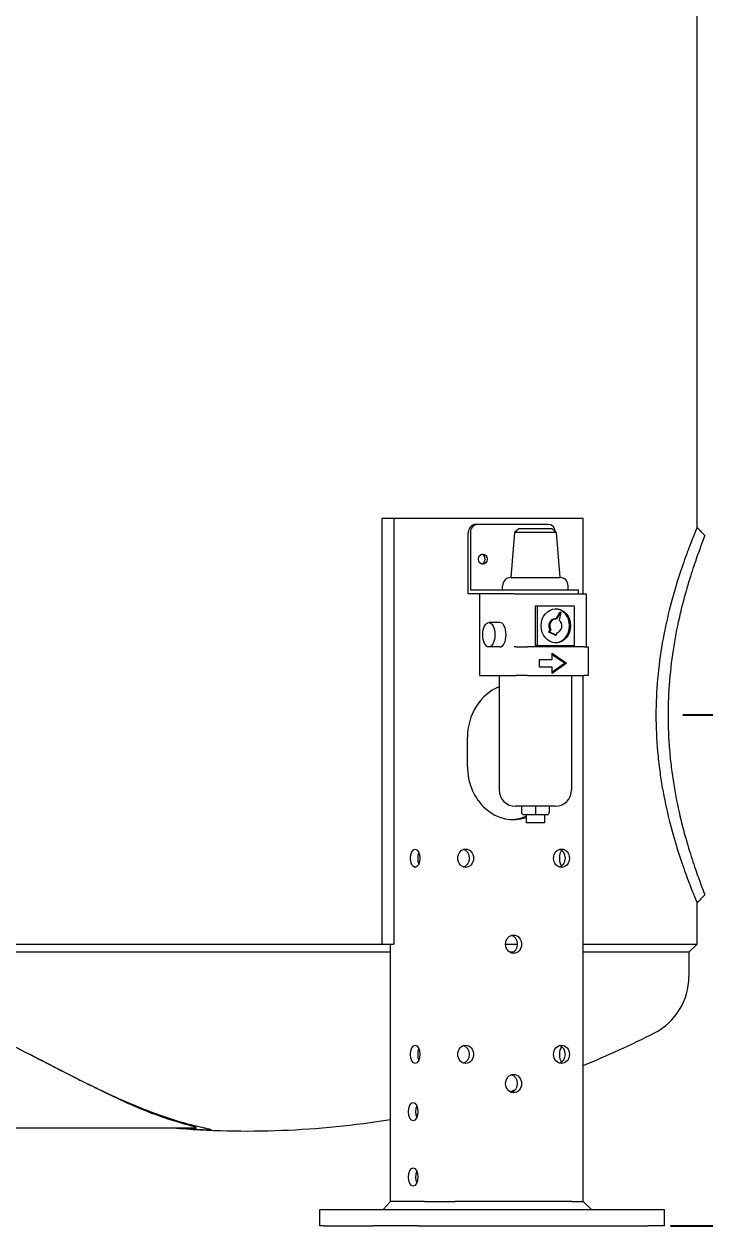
# Model space of a CAD drawing. Header units: inches. Extents: x 14 to 368, y 5 to 236.
# Drawn here: x 68.07 to 88.88, y 37.44 to 74.21 of the extents above; entities that cross this region are included whole.
import ezdxf

# ---------------------------------------------------------------- set-up
doc = ezdxf.new("R2010")
doc.units = ezdxf.units.IN
doc.header["$LTSCALE"] = 11
doc.header["$MEASUREMENT"] = 0
doc.linetypes.add('CHAIN', pattern=[0.7087, 0.4724, -0.0591, 0.1181, -0.0591])
for name, color, linetype, lineweight in [('Centerline (ANSI)', 7, 'Continuous', 25), ('Dimension (ANSI)', 7, 'Continuous', 25), ('Visible (ANSI)', 7, 'Continuous', 50)]:
    doc.layers.add(name, color=color, linetype=linetype, lineweight=lineweight)
doc.styles.add('MEMCOR Medium', font='arial.ttf')
doc.dimstyles.new('Default (ANSI)', dxfattribs={"dimscale": 11, "dimtxt": 0.15, "dimasz": 0.098425, "dimexe": 0.125, "dimexo": 0.0625, "dimgap": 0.031496, "dimtad": 0, "dimtih": 1, "dimtoh": 1, "dimdec": 4, "dimrnd": 1e-08, "dimzin": 3, "dimdsep": 46, "dimlunit": 5, "dimtxsty": 'MEMCOR Medium', "dimcen": 0.09, "dimdle": 0.393701, "dimclrd": 256, "dimclre": 256, "dimclrt": 256, "dimadec": 0, "dimazin": 1, "dimtfac": 0.8, "dimtofl": 0, "dimtmove": 0, "dimatfit": 3, "dimfxl": 1, "dimfrac": 1, "dimtolj": 1, "dimtzin": 4, "dimlwd": -1, "dimlwe": -1, "dimarcsym": 0})

# ---------------------------------------------------------------- blocks, each defined once
blk = doc.blocks.new('*D21')
at = {"layer": 'Defpoints', "color": 0, "transparency": 16777216}
for p in [(126.45, 53.069), (137.275, 53.069), (87.138, 37.444)]:
    blk.add_point(p, dxfattribs=at)
at = {"layer": 'Dimension (ANSI)', "transparency": 16777216}
for p, q in [((127.137, 53.069), (138.65, 53.069)), ((137.275, 51.986), (137.275, 48.357)), ((137.275, 38.526), (137.275, 42.156)), ((87.826, 37.444), (138.65, 37.444))]:
    blk.add_line(p, q, dxfattribs=at)
for points in [[(137.095, 51.986), (137.456, 51.986), (137.275, 53.069)], [(137.095, 38.526), (137.456, 38.526), (137.275, 37.444)]]:
    blk.add_solid(points, dxfattribs=at)
at = {"layer": 'Dimension (ANSI)', "transparency": 16777216, "char_height": 1.65, "attachment_point": 5, "style": 'MEMCOR Medium'}
for s, insert in [('\\A1; 15{\\H0.8x;\\S5#8;} in', (137.275, 46.953)), ('\\A1;[396.9 mm]', (137.275, 43.852))]:
    blk.add_mtext(s, dxfattribs=dict(at, insert=insert))

msp = doc.modelspace()

# ---------------------------------------------------------------- linework, layer by layer
at = {"layer": 'Centerline (ANSI)', "linetype": 'CHAIN', "ltscale": 0.952448}
msp.add_line((126.449658, 53.06876), (88.199658, 53.06876), dxfattribs=at)
at = {"layer": 'Visible (ANSI)', "linetype": 'Continuous', "lineweight": 18}
for p, q in [((88.637413, 58.809456), (88.637413, 82.071747)), ((79.003973, 59.09376), (79.366815, 59.09376)), ((79.003973, 59.09376), (79.003973, 46.06876)), ((79.366815, 59.09376), (80.304157, 59.09376)), ((79.366815, 59.09376), (79.366815, 46.06876)), ((80.304157, 59.09376), (81.246715, 59.09376)), ((81.246715, 59.09376), (84.814739, 59.09376)), ((81.926258, 58.90626), (81.863758, 58.90626)), ((84.091321, 58.90626), (81.926258, 58.90626)), ((84.814739, 59.09376), (85.159739, 59.09376)), ((85.159739, 56.78126), (85.159739, 59.09376)), ((81.647251, 56.78126), (81.647251, 58.65626)), ((81.709751, 58.65626), (81.709751, 56.90626)), ((83.060909, 58.656692), (82.946289, 57.28126)), ((83.196289, 58.78126), (83.060909, 58.656692)), ((84.33167, 58.656692), (83.060909, 58.656692)), ((83.196289, 58.78126), (84.196289, 58.78126)), ((84.196289, 58.78126), (84.33167, 58.656692)), ((84.33167, 58.656692), (84.446289, 57.28126)), ((82.696289, 56.90626), (82.696289, 57.03126)), ((82.946289, 57.28126), (84.446289, 57.28126)), ((84.696289, 56.90626), (84.696289, 57.03126)), ((82.209751, 56.78126), (81.647251, 56.78126)), ((81.709751, 56.90626), (82.209751, 56.90626)), ((81.988758, 56.78126), (81.988758, 54.28126)), ((82.209751, 56.90626), (85.008789, 56.90626)), ((82.840836, 56.78126), (82.209751, 56.78126)), ((83.051258, 56.78126), (82.840836, 56.78126)), ((83.051258, 56.78126), (83.392764, 56.78126)), ((83.392764, 56.78126), (84.258789, 56.78126)), ((84.258789, 56.78126), (85.124815, 56.78126)), ((85.008789, 56.90626), (85.008789, 56.78126)), ((85.124815, 56.78126), (85.249815, 56.78126)), ((85.249815, 56.78126), (85.249815, 55.161067)), ((83.690204, 56.405066), (83.690204, 55.203269)), ((83.752704, 56.405066), (83.690204, 56.405066)), ((84.889875, 56.405066), (83.752704, 56.405066)), ((83.752704, 56.405066), (83.752704, 55.203269)), ((84.889875, 55.203269), (84.889875, 56.405066)), ((82.613758, 55.90626), (82.273411, 55.90626)), ((84.290039, 56.016889), (84.321289, 56.016889)), ((84.327729, 56.016759), (84.440874, 56.224647)), ((84.35687, 56.012884), (84.472124, 56.224647)), ((84.472124, 56.224647), (84.423942, 55.980803)), ((84.440874, 56.224647), (84.472124, 56.224647)), ((84.106633, 55.610524), (84.142606, 55.676619)), ((84.106633, 55.610524), (84.137883, 55.610524)), ((84.301145, 55.51749), (84.106633, 55.610524)), ((84.137883, 55.610524), (84.173856, 55.676619)), ((84.332395, 55.51749), (84.137883, 55.610524)), ((84.142606, 55.676619), (84.173856, 55.676619)), ((84.347433, 55.593598), (84.332395, 55.51749)), ((82.613758, 55.15626), (82.273411, 55.15626)), ((83.113758, 55.161067), (83.051258, 55.161067)), ((83.113758, 55.161067), (83.455264, 55.161067)), ((85.187315, 55.161067), (83.455264, 55.161067)), ((83.752704, 55.203269), (83.690204, 55.203269)), ((83.752704, 55.203269), (84.889875, 55.203269)), ((84.301145, 55.51749), (84.332395, 55.51749)), ((85.187315, 55.161067), (85.312315, 55.161067)), ((85.312315, 55.161067), (85.312315, 54.28126)), ((84.21227, 54.775844), (84.21227, 54.963652)), ((84.21227, 54.963652), (84.651854, 54.65626)), ((84.589354, 54.65626), (84.21227, 54.919947)), ((83.825435, 54.536675), (83.825435, 54.775844)), ((83.825435, 54.775844), (84.21227, 54.775844)), ((84.21227, 54.536675), (83.825435, 54.536675)), ((84.651854, 54.65626), (84.21227, 54.348868)), ((84.21227, 54.392573), (84.589354, 54.65626)), ((84.21227, 54.348868), (84.21227, 54.536675)), ((84.651854, 54.65626), (84.589354, 54.65626)), ((81.988758, 54.28126), (83.113758, 54.28126)), ((82.588512, 54.28126), (82.588512, 50.78126)), ((83.455264, 54.28126), (83.113758, 54.28126)), ((83.455264, 54.28126), (85.187315, 54.28126)), ((84.804066, 54.28126), (84.804066, 50.78126)), ((85.159739, 38.19376), (85.159739, 54.28126)), ((85.312315, 54.28126), (85.187315, 54.28126)), ((81.619105, 51.50376), (81.619105, 52.38376)), ((84.304066, 50.28126), (83.088512, 50.28126)), ((83.270272, 50.28126), (83.270272, 50.09376)), ((83.332772, 50.03126), (83.696289, 50.03126)), ((83.415039, 50.03126), (83.415039, 49.78126)), ((83.696289, 50.28126), (83.696289, 50.09376)), ((83.696289, 50.09376), (83.696289, 50.03126)), ((83.696289, 50.03126), (84.059807, 50.03126)), ((83.977539, 50.03126), (83.977539, 49.78126)), ((84.122307, 50.28126), (84.122307, 50.09376)), ((83.977539, 49.78126), (83.415039, 49.78126)), ((88.637413, 46.06876), (88.637413, 47.328064)), ((64.043119, 46.06876), (79.003973, 46.06876)), ((79.003973, 46.06876), (79.366815, 46.06876)), ((79.266126, 38.19376), (79.266126, 46.06876)), ((82.788295, 46.06876), (83.148158, 46.06876)), ((85.159739, 46.06876), (88.637413, 46.06876)), ((88.387158, 45.81876), (88.637158, 46.06876)), ((79.266126, 45.81876), (64.43506, 45.81876)), ((83.024672, 45.81876), (82.911782, 45.81876)), ((88.387158, 45.81876), (85.159739, 45.81876)), ((88.387158, 45.81876), (88.387158, 45.069393)), ((65.684437, 40.44376), (73.277829, 40.44376)), ((77.106249, 37.94376), (77.240223, 37.94376)), ((77.106249, 37.44376), (77.106249, 37.94376)), ((77.240223, 37.94376), (78.740223, 37.94376)), ((78.740223, 37.94376), (80.106249, 37.94376)), ((79.266126, 38.19376), (79.04962, 37.94376)), ((80.304157, 38.19376), (79.266126, 38.19376)), ((80.106249, 37.94376), (87.138375, 37.94376)), ((80.304157, 38.19376), (81.246715, 38.19376)), ((84.814739, 38.19376), (81.246715, 38.19376)), ((84.814739, 38.19376), (85.159739, 38.19376)), ((85.159739, 38.19376), (85.409739, 37.94376)), ((87.138375, 37.94376), (87.638375, 37.94376)), ((87.638375, 37.44376), (87.638375, 37.94376)), ((77.240223, 37.44376), (77.106249, 37.44376)), ((77.240223, 37.44376), (78.740223, 37.44376)), ((80.106249, 37.44376), (78.740223, 37.44376)), ((80.106249, 37.44376), (87.138375, 37.44376)), ((87.638375, 37.44376), (87.138375, 37.44376))]:
    msp.add_line(p, q, dxfattribs=at)
for centre, radius, start, end in [((82.946289, 57.03126), 0.25, 90, 180), ((84.446289, 57.03126), 0.25, 0, 90), ((83.088512, 50.78126), 0.5, 180, 270), ((84.304066, 50.78126), 0.5, 270, 0), ((83.332772, 50.09376), 0.0625, 180, 270), ((84.059807, 50.09376), 0.0625, 270, 0), ((86.457158, 45.069393), 1.93, 297.1209747, 0), ((74.887158, 67.65876), 27.31, 292.0952383, 297.1209747), ((74.887158, 67.65876), 27.31, 287.090978, 287.4611133), ((74.887158, 67.65876), 27.31, 280.8890485, 280.9893358), ((74.887158, 67.65876), 27.31, 265.2195965, 279.2268081)]:
    msp.add_arc(centre, radius, start, end, dxfattribs=at)
for centre, major_axis, ratio, start_param, end_param in [((81.863758, 58.65626), (0, 0.25), 0.866025404, 0, 1.570796327), ((81.926258, 58.65626), (0, 0.25), 0.866025404, 0, 1.570796327), ((84.091321, 58.65626), (0, 0.25), 0.866025404, 4.805451931, 6.283185307), ((82.026137, 57.84376), (0, -0.15625), 0.866025404, 0.233043799, 2.908548855), ((84.290039, 55.804167), (0, -0.520383), 0.866025404, 0.034677954, 3.1069147), ((82.613758, 55.53126), (0, 0.375), 0.5, 3.141592654, 6.283185307), ((84.290039, 55.804167), (0, 0.212722), 0.866025404, 0, 2.213798072), ((84.321289, 55.804167), (0, 0.212722), 0.866025404, 6.088823721, 8.496983379), ((84.321289, 55.804167), (0, -0.212722), 0.866025404, 0.142396418, 2.550556077), ((83.030727, 52.38376), (0, 1.63), 0.866025404, 0.31863136, 1.570796327), ((83.030727, 51.50376), (0, -1.63), 0.866025404, 4.71238898, 6.55891486), ((82.905727, 51.50376), (0, -1.63), 0.866025404, 0.044289806, 0.369125163), ((81.440412, 48.69376), (0, -0.28), 0.866025404, 0.260688299, 2.880904355), ((84.57079, 48.69376), (0, 0.28), 0.5, 0.549470758, 2.592121895), ((84.371042, 48.69376), (0, -0.28), 0.866025404, 0.260688299, 2.880904355), ((80.240663, 48.69376), (0, -0.28), 0.5, 4.025522722, 5.399255239), ((82.905727, 46.06276), (0, -0.28), 0.866025404, 0.260688299, 2.880904355), ((80.240663, 42.69376), (0, -0.28), 0.5, 4.025522722, 5.399255239), ((81.440412, 42.69376), (0, -0.28), 0.866025404, 0.260688299, 2.880904355), ((84.57079, 42.69376), (0, 0.28), 0.5, 0.549470758, 2.592121895), ((84.371042, 42.69376), (0, -0.28), 0.866025404, 0.260688299, 2.880904355), ((82.905727, 41.79976), (0, -0.28), 0.866025404, 0.260688299, 2.880904355), ((80.177132, 40.93976), (0, -0.28), 0.5, 4.025522722, 5.399255239), ((80.177132, 38.93976), (0, -0.28), 0.5, 4.025522722, 5.399255239)]:
    msp.add_ellipse(centre, major_axis=major_axis, ratio=ratio, start_param=start_param, end_param=end_param, dxfattribs=at)
for centre, major_axis, ratio in [((82.088637, 57.84376), (0, -0.15625), 0.866025404), ((84.321289, 55.804167), (0, 0.520383), 0.866025404), ((82.273411, 55.53126), (0, 0.375), 0.5), ((80.024157, 48.69376), (0, 0.28), 0.5), ((81.565412, 48.69376), (0, -0.28), 0.866025404), ((84.496042, 48.69376), (0, -0.28), 0.866025404), ((83.030727, 46.06276), (0, -0.28), 0.866025404), ((80.024157, 42.69376), (0, 0.28), 0.5), ((81.565412, 42.69376), (0, -0.28), 0.866025404), ((84.496042, 42.69376), (0, -0.28), 0.866025404), ((83.030727, 41.79976), (0, -0.28), 0.866025404), ((79.960626, 40.93976), (0, -0.28), 0.5), ((79.960626, 38.93976), (0, -0.28), 0.5)]:
    msp.add_ellipse(centre, major_axis=major_axis, ratio=ratio, dxfattribs=at)
for points, knots in [([(88.637413, 58.809456), (88.637413, 58.809456), (88.622509, 58.774063), (88.561907, 58.626579), (88.516245, 58.514533), (88.401321, 58.220173), (88.332046, 58.037623), (88.182575, 57.617683), (88.102505, 57.38026), (87.946548, 56.875522), (87.864973, 56.59021), (87.710098, 55.967848), (87.636951, 55.630789), (87.514103, 54.925237), (87.464449, 54.556098), (87.398212, 53.810641), (87.381713, 53.434305), (87.381713, 53.06876)], [66.810182418, 66.810182418, 66.810182418, 66.810182418, 69.592242333, 69.592242333, 72.374302247, 72.374302247, 75.156362161, 75.156362161, 77.938422076, 77.938422076, 80.723877363, 80.723877363, 83.50933265, 83.50933265, 86.294787937, 86.294787937, 89.080243224, 89.080243224, 89.080243224, 89.080243224]), ([(88.878604, 58.56876), (88.878604, 58.56876), (88.865198, 58.534954), (88.810646, 58.393906), (88.769533, 58.286706), (88.66607, 58.004856), (88.60371, 57.829982), (88.469239, 57.427469), (88.397243, 57.199799), (88.257153, 56.715668), (88.183973, 56.44203), (88.04524, 55.845229), (87.979825, 55.52206), (87.870123, 54.845866), (87.825873, 54.492231), (87.766901, 53.77848), (87.752249, 53.418349), (87.752249, 53.06876)], [-21.300946936, -21.300946936, -21.300946936, -21.300946936, -18.639578141, -18.639578141, -15.978209345, -15.978209345, -13.31684055, -13.31684055, -10.655471755, -10.655471755, -7.991603816, -7.991603816, -5.327735877, -5.327735877, -2.663867939, -2.663867939, 0, 0, 0, 0]), ([(87.381713, 53.06876), (87.381713, 52.703215), (87.398212, 52.326879), (87.448958, 51.755773), (87.471268, 51.558412), (87.497482, 51.363959)], [89.080243224, 89.080243224, 89.080243224, 89.080243224, 91.865698511, 91.865698511, 93.348202054, 93.348202054, 93.348202054, 93.348202054]), ([(87.752249, 53.06876), (87.752249, 52.719171), (87.766901, 52.35904), (87.81098, 51.825543), (87.829189, 51.649717), (87.850452, 51.476142)], [0, 0, 0, 0, 2.663867939, 2.663867939, 3.982236727, 3.982236727, 3.982236727, 3.982236727]), ([(87.497482, 51.363959), (87.520638, 51.193123), (87.546795, 51.024524), (87.636951, 50.506731), (87.710098, 50.169672), (87.864973, 49.547309), (87.946548, 49.261998), (88.102505, 48.75726), (88.182575, 48.519837), (88.332046, 48.099896), (88.401321, 47.917347), (88.516245, 47.622986), (88.561907, 47.510941), (88.622509, 47.363457), (88.637413, 47.328064), (88.637413, 47.328064)], [4.26795883, 4.26795883, 4.26795883, 4.26795883, 5.570910574, 5.570910574, 8.356365861, 8.356365861, 11.141821148, 11.141821148, 13.923881063, 13.923881063, 16.705940977, 16.705940977, 19.488000892, 19.488000892, 22.270060806, 22.270060806, 22.270060806, 22.270060806]), ([(87.850452, 51.476142), (87.872269, 51.299061), (87.897269, 51.124327), (87.979825, 50.61546), (88.04524, 50.292291), (88.183973, 49.695489), (88.257153, 49.421852), (88.397243, 48.937721), (88.469239, 48.710051), (88.60371, 48.307538), (88.66607, 48.132664), (88.769533, 47.850813), (88.810646, 47.743614), (88.865198, 47.602566), (88.878604, 47.56876), (88.878604, 47.56876)], [-81.221551016, -81.221551016, -81.221551016, -81.221551016, -79.876051866, -79.876051866, -77.212183927, -77.212183927, -74.548315989, -74.548315989, -71.886947193, -71.886947193, -69.225578398, -69.225578398, -66.564209603, -66.564209603, -63.902840808, -63.902840808, -63.902840808, -63.902840808]), ([(65.699294, 43.898261), (65.715744, 43.893994), (65.732308, 43.88944), (65.748973, 43.884604), (65.847684, 43.855963), (65.949711, 43.817709), (66.054038, 43.772505), (66.131643, 43.73888), (66.209583, 43.701865), (66.28793, 43.66287), (66.403081, 43.605556), (66.519683, 43.543646), (66.633976, 43.484156), (66.745511, 43.426101), (66.856205, 43.369718), (66.965148, 43.319638), (67.175312, 43.223026), (67.379751, 43.124646), (67.580251, 43.025952), (67.95042, 42.84374), (68.306796, 42.660749), (68.650316, 42.48418), (68.949304, 42.330501), (69.237718, 42.181964), (69.51334, 42.042428), (69.753232, 41.920982), (69.983412, 41.806333), (70.202113, 41.700155), (70.29845, 41.653384), (70.392556, 41.608245), (70.48427, 41.564832), (70.527641, 41.544302), (70.570552, 41.52412), (70.613796, 41.503921), (70.936296, 41.353286), (71.264734, 41.207958), (71.586005, 41.07747), (71.824984, 40.980405), (72.060116, 40.891466), (72.286454, 40.812752), (72.454818, 40.754199), (72.618351, 40.701268), (72.774644, 40.654243), (72.890904, 40.619264), (73.003168, 40.587542), (73.110011, 40.55903), (73.150235, 40.548296), (73.189683, 40.538015), (73.228248, 40.528182), (73.261813, 40.519623), (73.2943, 40.5115), (73.327475, 40.503358), (73.384526, 40.489356), (73.442944, 40.475506), (73.499109, 40.462507), (73.540888, 40.452838), (73.581432, 40.443634), (73.618825, 40.435098), (73.64664, 40.428749), (73.67273, 40.422766), (73.695949, 40.417209), (73.71322, 40.413075), (73.728912, 40.409176), (73.74221, 40.405537), (73.752102, 40.402831), (73.760636, 40.400283), (73.767295, 40.397867), (73.777083, 40.394315), (73.783647, 40.390773), (73.778609, 40.388125), (73.773692, 40.38554), (73.758215, 40.38376), (73.719771, 40.38376)], [0.0321015895, 0.0321015895, 0.0321015895, 0.0321015895, 0.036712254, 0.036712254, 0.036712254, 0.0640208664, 0.0640208664, 0.0640208664, 0.0843345282, 0.0843345282, 0.0843345282, 0.1141907117, 0.1141907117, 0.1141907117, 0.1433263465, 0.1433263465, 0.1433263465, 0.1995327049, 0.1995327049, 0.1995327049, 0.3033025386, 0.3033025386, 0.3033025386, 0.3936200071, 0.3936200071, 0.3936200071, 0.4722290289, 0.4722290289, 0.4722290289, 0.5068560823, 0.5068560823, 0.5068560823, 0.5232312678, 0.5232312678, 0.5232312678, 0.6453529518, 0.6453529518, 0.6453529518, 0.7361938393, 0.7361938393, 0.7361938393, 0.8037663339, 0.8037663339, 0.8037663339, 0.8540305063, 0.8540305063, 0.8540305063, 0.8729534906, 0.8729534906, 0.8729534906, 0.8894233642, 0.8894233642, 0.8894233642, 0.9177469603, 0.9177469603, 0.9177469603, 0.9388156232, 0.9388156232, 0.9388156232, 0.9544876642, 0.9544876642, 0.9544876642, 0.9661453983, 0.9661453983, 0.9661453983, 0.974817068, 0.974817068, 0.974817068, 0.987562331, 0.987562331, 0.987562331, 1, 1, 1, 1]), ([(72.432539, 40.74643), (72.467802, 40.734609), (72.330321, 40.780978), (72.278444, 40.798964), (72.265808, 40.803367), (72.215075, 40.821134), (72.176609, 40.834807), (72.021555, 40.890756), (71.90264, 40.935535), (71.418902, 41.125262), (71.038135, 41.291605), (70.147385, 41.711735), (69.625686, 41.978315), (68.78179, 42.415333), (68.489993, 42.567195), (68.184438, 42.722777)], [17.675941415, 17.675941415, 17.675941415, 17.675941415, 18.27389895, 18.27389895, 18.465260999, 18.465260999, 19.039360931, 19.039360931, 20.761897462, 20.761897462, 25.935225322, 25.935225322, 32.310171866, 32.310171866, 35.485294854, 35.485294854, 35.485294854, 35.485294854]), ([(73.234857, 40.488271), (73.20429, 40.496947), (73.169769, 40.506346), (73.053201, 40.538145), (72.96402, 40.562706), (72.70999, 40.636129), (72.519464, 40.695658), (72.11626, 40.835747), (71.903136, 40.916325), (71.464424, 41.095912), (71.23873, 41.194924), (70.839047, 41.380156), (70.665642, 41.463718), (70.493788, 41.548934)], [29.435665692, 29.435665692, 29.435665692, 29.435665692, 30.077451678, 30.077451678, 31.488035882, 31.488035882, 34.351757263, 34.351757263, 37.215478644, 37.215478644, 40.079200025, 40.079200025, 42.254232902, 42.254232902, 42.254232902, 42.254232902]), ([(73.277829, 40.44376), (73.296149, 40.44376), (73.308697, 40.444327), (73.325986, 40.446217), (73.330695, 40.447545), (73.336849, 40.452276), (73.330379, 40.456427), (73.312857, 40.464184), (73.301539, 40.468144), (73.275207, 40.476566), (73.260151, 40.48103), (73.240867, 40.486561), (73.237882, 40.487413), (73.234857, 40.488271)], [27.877186463, 27.877186463, 27.877186463, 27.877186463, 28.074606715, 28.074606715, 28.272026968, 28.272026968, 28.666867474, 28.666867474, 29.019513525, 29.019513525, 29.372159576, 29.372159576, 29.435665692, 29.435665692, 29.435665692, 29.435665692]), ([(72.843098, 40.443761), (72.873431, 40.440806), (72.903818, 40.437916), (72.934208, 40.435098), (73.002697, 40.428749), (73.071216, 40.422766), (73.139367, 40.417209), (73.190061, 40.413075), (73.24055, 40.409176), (73.290809, 40.405537), (73.328195, 40.402831), (73.365213, 40.400283), (73.402678, 40.397867), (73.457744, 40.394315), (73.518283, 40.390773), (73.574795, 40.388125), (73.629944, 40.38554), (73.681327, 40.38376), (73.719771, 40.38376)], [0.93186170621, 0.93186170621, 0.93186170621, 0.93186170621, 0.93881562321, 0.93881562321, 0.93881562321, 0.95448766423, 0.95448766423, 0.95448766423, 0.96614539828, 0.96614539828, 0.96614539828, 0.97481706799, 0.97481706799, 0.97481706799, 0.98756233101, 0.98756233101, 0.98756233101, 1, 1, 1, 1])]:
    msp.add_open_spline(points, degree=3, knots=knots, dxfattribs=at)
for points in [[(88.637413, 58.809456), (88.717799, 58.729214), (88.798217, 58.649002), (88.878604, 58.56876)], [(88.878604, 47.56876), (88.798217, 47.488518), (88.717799, 47.408306), (88.637413, 47.328064)], [(73.779925, 40.404749), (73.780012, 40.39988), (73.780141, 40.395025), (73.780327, 40.390188)]]:
    msp.add_open_spline(points, degree=3, dxfattribs=at)

# ---------------------------------------------------------------- dimensions: what is measured, and where the dimension line sits
at = {"layer": 'Dimension (ANSI)'}
dim = msp.add_linear_dim(base=(137.275224, 53.06876), p1=(87.138375, 37.44376), p2=(126.449658, 53.06876), angle=90, text=' <> in\\X[396.9 mm]', dimstyle='Default (ANSI)', override={"dimgap": 0.031496, "dimdec": 4, "dimpost": '', "dimtol": 0, "dimlim": 0, "dimtp": 0, "dimtm": 0, "dimtdec": 2, "dimatfit": 1}, dxfattribs=at)
dim.commit()
dim.dimension.update_dxf_attribs({"geometry": '*D21', "text_midpoint": (137.275224, 45.25626), "dimtype": 160})

doc.saveas('drawing.dxf')
